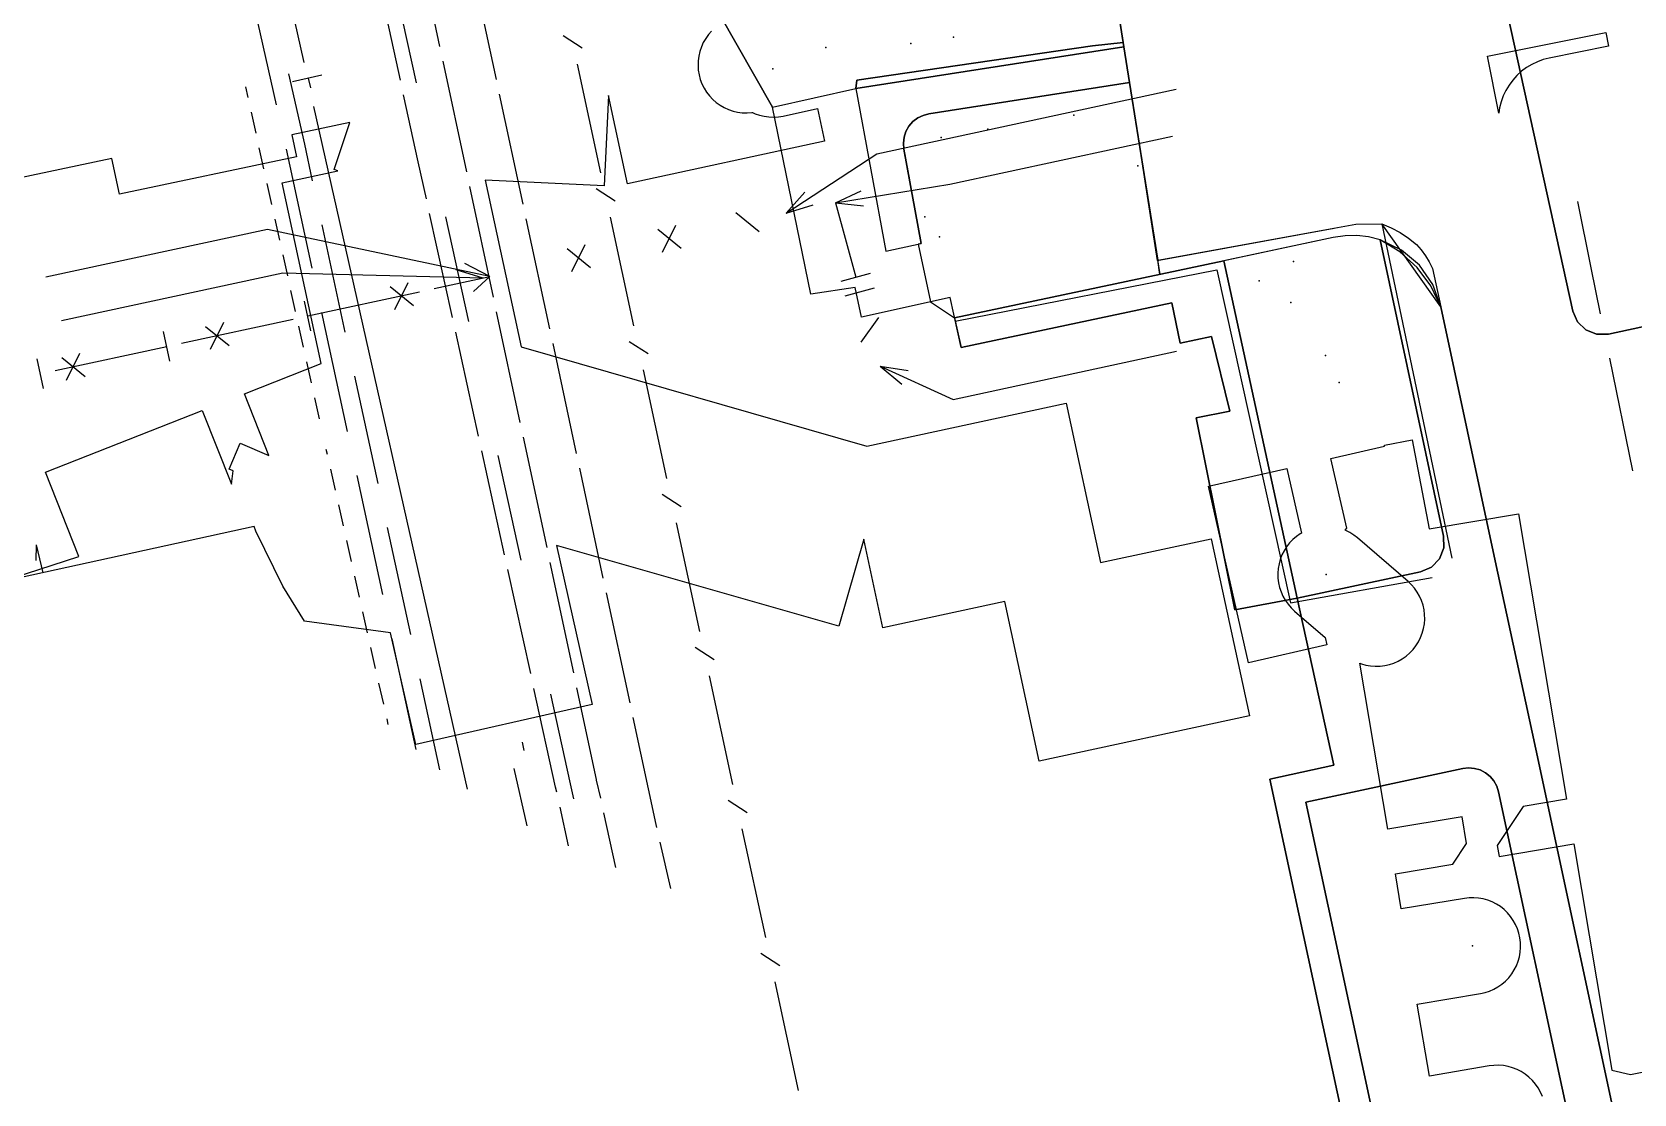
# Model space of a CAD drawing. Header units: metres. Extents: x 8858 to 9287, y -8974 to -8722.
# Drawn here: x 8914.3 to 8967.4, y -8900.2 to -8865.1 of the extents above; entities that cross this region are included whole.
import ezdxf

# ---------------------------------------------------------------- set-up
doc = ezdxf.new("R2010")
doc.units = ezdxf.units.M
for name, color, linetype in [('BOUNDARY', 7, 'Continuous'), ('CURB', 7, 'Continuous'), ('ELECTR_CABLE', 7, 'Continuous'), ('ELECTR_CABLE_COMM', 7, 'Continuous'), ('GAS', 7, 'Continuous'), ('GRASS', 7, 'Continuous'), ('GROUND', 7, 'Continuous'), ('OVERHEAD_POWER_LINE', 7, 'Continuous'), ('SEWER', 7, 'Continuous'), ('SIDEWALK_PATH', 7, 'Continuous'), ('TREE', 7, 'Continuous'), ('WATER_PIPELINE', 7, 'Continuous')]:
    doc.layers.add(name, color=color, linetype=linetype)

msp = doc.modelspace()

# ---------------------------------------------------------------- linework, layer by layer
at = {"layer": 'BOUNDARY'}
msp.add_lwpolyline([(8958.332, -8903.922), (8955.3, -8889.814), (8957.421, -8889.349), (8956.207, -8883.818), (8954.143, -8884.199), (8952.854, -8877.842), (8953.971, -8877.612), (8953.362, -8875.139), (8952.329, -8875.362), (8952.046, -8874.025), (8945.066, -8875.502), (8944.699, -8873.848), (8941.77, -8874.497), (8941.554, -8873.521), (8940.087, -8873.738), (8938.819, -8867.536), (8933.588, -8858.363), (8908.272, -8863.887)], dxfattribs=at)
at = {"layer": 'CURB'}
for points in [[(8949.51, -8859.44), (8950.459, -8865.542)], [(8962.441, -8861.068), (8965.338, -8874.297)], [(8941.582, -8866.923), (8950.459, -8865.542)], [(8950.459, -8865.542), (8950.644, -8866.728)], [(8921.435, -8867.216), (8921.358, -8866.869)], [(8941.582, -8866.923), (8942.57, -8872.31)], [(8944, -8867.761), (8950.645, -8866.728)], [(8950.645, -8866.728), (8951.56, -8872.62), (8957.43, -8871.548)], [(8921.698, -8868.4), (8921.544, -8867.705)], [(8921.961, -8869.583), (8921.806, -8868.888)], [(8943.17, -8868.93), (8943.358, -8869.95)], [(8922.223, -8870.766), (8922.069, -8870.071)], [(8922.486, -8871.949), (8922.332, -8871.254)], [(8959.015, -8871.407), (8961.334, -8882.492)], [(8960.965, -8874.163), (8959.015, -8871.407)], [(8922.749, -8873.132), (8922.594, -8872.437)], [(8944.874, -8874.635), (8953.546, -8872.927)], [(8953.546, -8872.927), (8955.984, -8883.97)], [(8923.011, -8874.315), (8922.857, -8873.62)], [(8960.965, -8874.163), (8962.737, -8882.417)], [(8966.523, -8875.061), (8969.641, -8874.395), (8970.874, -8880.235)], [(8923.274, -8875.498), (8923.12, -8874.803)], [(8923.537, -8876.681), (8923.382, -8875.986)], [(8923.799, -8877.865), (8923.645, -8877.17)], [(8924.062, -8879.048), (8924.027, -8878.89)], [(8924.329, -8880.23), (8924.173, -8879.535)], [(8924.596, -8881.412), (8924.439, -8880.718)], [(8924.863, -8882.594), (8924.706, -8881.9)], [(8962.737, -8882.417), (8964.111, -8888.822)], [(8925.13, -8883.776), (8924.973, -8883.082)], [(8955.984, -8883.97), (8960.678, -8883.134)], [(8925.396, -8884.959), (8925.24, -8884.264)], [(8925.663, -8886.141), (8925.506, -8885.446)], [(8925.93, -8887.323), (8925.773, -8886.629)], [(8926.083, -8888), (8926.04, -8887.811)], [(8964.111, -8888.822), (8966.952, -8902.054)], [(8961.692, -8889.46), (8956.487, -8890.577), (8959.096, -8902.717)], [(8962.879, -8890.228), (8965.275, -8901.391)]]:
    msp.add_lwpolyline(points, dxfattribs=at)
at = {"layer": 'ELECTR_CABLE'}
for points in [[(8927.795, -8865.53), (8927.013, -8861.867)], [(8926.484, -8866.641), (8925.731, -8863.193)], [(8927.016, -8866.732), (8926.258, -8863.263)], [(8928.874, -8862.974), (8929.655, -8866.618)], [(8921.48, -8863.529), (8922.368, -8867.466)], [(8922.775, -8866.433), (8923.302, -8868.769), (8923.563, -8869.977)], [(8928.682, -8869.683), (8927.9, -8866.019)], [(8927.345, -8870.576), (8927.076, -8869.348), (8926.591, -8867.129)], [(8929.76, -8867.107), (8930.541, -8870.751)], [(8922.698, -8868.93), (8923.55, -8872.875)], [(8929.569, -8873.835), (8928.787, -8870.172)], [(8966.263, -8874.395), (8965.948, -8872.865), (8965.509, -8870.664)], [(8928.21, -8874.51), (8927.453, -8871.064)], [(8928.751, -8874.644), (8927.989, -8871.177)], [(8923.88, -8871.444), (8924.646, -8874.993)], [(8930.645, -8871.24), (8931.427, -8874.883)], [(8923.867, -8874.341), (8924.719, -8878.286)], [(8930.456, -8877.988), (8929.673, -8874.324)], [(8929.074, -8878.445), (8928.317, -8874.999)], [(8931.531, -8875.372), (8932.313, -8879.016)], [(8967.332, -8879.591), (8966.565, -8875.864)], [(8924.963, -8876.459), (8925.73, -8880.008)], [(8931.343, -8882.14), (8930.56, -8878.477)], [(8929.938, -8882.38), (8929.181, -8878.933)], [(8930.489, -8882.556), (8929.727, -8879.089)], [(8932.417, -8879.505), (8933.198, -8883.149)], [(8925.036, -8879.752), (8925.888, -8883.697)], [(8926.047, -8881.474), (8926.813, -8885.023)], [(8930.802, -8886.314), (8930.045, -8882.868)], [(8932.23, -8886.292), (8931.447, -8882.629)], [(8933.303, -8883.638), (8934.084, -8887.282)], [(8926.205, -8885.163), (8926.996, -8888.825)], [(8927.13, -8886.489), (8927.781, -8889.503)], [(8931.666, -8890.249), (8931.629, -8890.078), (8930.909, -8886.803)], [(8932.227, -8890.468), (8932.117, -8889.97), (8931.465, -8887.001)], [(8933.121, -8890.444), (8932.988, -8889.842), (8932.984, -8889.824), (8932.334, -8886.781)], [(8934.189, -8887.771), (8934.95, -8891.32), (8934.971, -8891.414)], [(8932.057, -8892.027), (8931.774, -8890.737)], [(8933.626, -8892.738), (8933.228, -8890.932)], [(8935.082, -8891.902), (8935.432, -8893.441)]]:
    msp.add_lwpolyline(points, dxfattribs=at)
msp.add_lwpolyline([(8962.51, -8865.852), (8966.433, -8865.07), (8966.523, -8865.523), (8964.562, -8865.914), (8964.362, -8865.964), (8964.168, -8866.033), (8963.982, -8866.122), (8963.805, -8866.228), (8963.639, -8866.35), (8963.487, -8866.489), (8963.348, -8866.642), (8963.226, -8866.807), (8963.12, -8866.984), (8963.032, -8867.17), (8962.962, -8867.364), (8962.912, -8867.564), (8962.886, -8867.741)], close=True, dxfattribs=at)
at = {"layer": 'ELECTR_CABLE_COMM'}
for points in [[(8932.511, -8865.583), (8931.881, -8865.176)], [(8933.13, -8869.715), (8932.354, -8866.113)], [(8933.603, -8870.652), (8932.973, -8870.245)], [(8934.223, -8874.784), (8933.446, -8871.182)], [(8934.695, -8875.721), (8934.066, -8875.314)], [(8935.315, -8879.853), (8934.538, -8876.251)], [(8935.788, -8880.79), (8935.158, -8880.383)], [(8936.407, -8884.922), (8935.631, -8881.32)], [(8936.88, -8885.859), (8936.25, -8885.452)], [(8937.499, -8889.991), (8936.723, -8886.389)], [(8937.972, -8890.928), (8937.342, -8890.521)], [(8938.591, -8895.061), (8937.815, -8891.458)], [(8939.064, -8895.997), (8938.434, -8895.59)], [(8939.683, -8900.13), (8938.907, -8896.527)]]:
    msp.add_lwpolyline(points, dxfattribs=at)
at = {"layer": 'GAS'}
for points in [[(8942.277, -8869.086), (8952.2, -8866.949)], [(8944.694, -8870.087), (8952.078, -8868.497)], [(8939.269, -8871.058), (8942.277, -8869.086)], [(8940.902, -8870.71), (8944.694, -8870.087)], [(8939.269, -8871.058), (8939.885, -8870.356)], [(8940.902, -8870.71), (8941.75, -8870.317)], [(8937.596, -8871.033), (8938.372, -8871.664)], [(8939.269, -8871.058), (8940.159, -8870.774)], [(8940.902, -8870.71), (8941.831, -8870.811)], [(8940.902, -8870.71), (8941.579, -8873.177)], [(8922.075, -8871.59), (8914.734, -8873.176)], [(8929.448, -8873.155), (8922.075, -8871.59)], [(8935.012, -8871.585), (8935.789, -8872.216)], [(8935.599, -8871.458), (8935.154, -8872.353)], [(8932.009, -8872.226), (8932.786, -8872.857)], [(8932.596, -8872.099), (8932.151, -8872.994)], [(8929.448, -8873.155), (8928.62, -8872.724)], [(8922.588, -8873.04), (8915.247, -8874.626)], [(8929.222, -8873.204), (8922.588, -8873.04)], [(8926.729, -8873.358), (8926.286, -8874.255)], [(8927.599, -8873.554), (8929.448, -8873.155)], [(8929.222, -8873.204), (8928.329, -8872.932)], [(8929.448, -8873.155), (8928.904, -8873.648)], [(8941.097, -8873.31), (8942.061, -8873.045)], [(8923.413, -8874.459), (8927.111, -8873.66)], [(8926.142, -8873.487), (8926.921, -8874.115)], [(8941.229, -8873.792), (8942.193, -8873.527)], [(8923.519, -8874.948), (8923.307, -8873.97)], [(8919.227, -8875.363), (8922.924, -8874.565)], [(8920.029, -8874.807), (8920.808, -8875.436)], [(8920.615, -8874.679), (8920.173, -8875.575)], [(8942.333, -8874.513), (8941.748, -8875.325)], [(8915.04, -8876.268), (8918.738, -8875.469)], [(8918.844, -8875.958), (8918.632, -8874.98)], [(8914.657, -8876.862), (8914.446, -8875.885)], [(8915.262, -8875.837), (8916.04, -8876.466)], [(8915.848, -8875.709), (8915.406, -8876.605)], [(8944.807, -8877.224), (8952.205, -8875.631)], [(8942.388, -8876.127), (8943.104, -8876.726)], [(8942.388, -8876.127), (8943.311, -8876.271)], [(8942.388, -8876.127), (8944.807, -8877.224)]]:
    msp.add_lwpolyline(points, dxfattribs=at)
at = {"layer": 'GRASS'}
for points in [[(8967.892, -8848.628), (8967.201, -8849.091), (8966.655, -8849.741), (8964.177, -8857.381), (8962.913, -8859.778), (8962.441, -8861.068), (8965.338, -8874.297), (8965.497, -8874.659), (8965.773, -8874.923), (8966.128, -8875.066), (8966.523, -8875.061), (8969.641, -8874.395)], [(8933.588, -8858.363), (8938.819, -8867.536), (8941.582, -8866.923), (8941.61, -8866.64), (8949.42, -8865.51), (8950.437, -8865.396), (8950.459, -8865.542), (8949.51, -8859.44)]]:
    msp.add_lwpolyline(points, dxfattribs=at)
for points in [[(8958.953, -8871.938), (8958.572, -8871.842), (8958.183, -8871.796), (8957.791, -8871.802), (8957.403, -8871.859), (8951.659, -8873.085), (8950.645, -8866.728), (8944, -8867.761), (8943.806, -8867.812), (8943.628, -8867.899), (8943.47, -8868.02), (8943.338, -8868.17), (8943.239, -8868.345), (8943.177, -8868.533), (8943.154, -8868.73), (8943.17, -8868.93), (8943.745, -8872.064), (8943.646, -8872.082), (8944.05, -8873.992), (8944.849, -8874.526), (8953.775, -8872.637), (8956.207, -8883.818), (8960.292, -8882.941), (8960.656, -8882.783), (8960.922, -8882.506), (8961.065, -8882.151), (8961.06, -8881.754)], [(8951.658, -8873.085), (8951.584, -8872.616), (8958.153, -8871.414), (8959.015, -8871.407), (8959.324, -8871.537), (8959.618, -8871.694), (8959.896, -8871.878), (8960.156, -8872.088), (8960.313, -8872.272), (8960.454, -8872.466), (8960.581, -8872.671), (8960.691, -8872.886), (8960.965, -8874.163), (8960.633, -8873.466), (8960.178, -8872.852), (8959.613, -8872.337), (8958.953, -8871.938), (8958.572, -8871.842), (8958.183, -8871.796), (8957.791, -8871.802), (8957.403, -8871.859), (8953.775, -8872.637)], [(8962.879, -8890.228), (8962.819, -8890.041), (8962.724, -8889.87), (8962.598, -8889.721), (8962.444, -8889.598), (8962.269, -8889.508), (8962.082, -8889.454), (8961.887, -8889.438), (8961.692, -8889.46), (8956.487, -8890.577), (8959.096, -8902.717), (8961.392, -8902.224), (8961.602, -8903.202), (8964.508, -8902.578), (8964.872, -8902.42), (8965.137, -8902.144), (8965.28, -8901.788), (8965.275, -8901.391)]]:
    msp.add_lwpolyline(points, close=True, dxfattribs=at)
at = {"layer": 'GROUND'}
for points in [[(8969.641, -8874.395), (8966.523, -8875.061), (8966.128, -8875.066), (8965.773, -8874.923), (8965.497, -8874.659), (8965.338, -8874.297), (8962.441, -8861.068), (8962.913, -8859.778), (8964.177, -8857.381), (8966.594, -8849.928), (8966.883, -8849.422), (8967.621, -8848.777)], [(8949.51, -8859.44), (8950.437, -8865.396), (8949.42, -8865.51), (8941.61, -8866.64), (8941.582, -8866.923), (8942.57, -8872.31), (8943.745, -8872.064), (8943.17, -8868.93), (8943.154, -8868.73), (8943.177, -8868.533), (8943.239, -8868.345), (8943.338, -8868.17), (8943.47, -8868.02), (8943.628, -8867.899), (8943.806, -8867.812), (8944, -8867.761), (8950.645, -8866.728), (8951.584, -8872.616), (8958.153, -8871.414), (8959.009, -8871.407), (8959.32, -8871.535), (8959.616, -8871.692), (8959.895, -8871.877), (8960.156, -8872.088), (8960.313, -8872.272), (8960.454, -8872.466), (8960.581, -8872.671), (8960.691, -8872.886), (8960.965, -8874.163), (8960.699, -8873.419), (8960.257, -8872.781), (8959.666, -8872.277), (8958.953, -8871.938), (8961.06, -8881.754), (8961.065, -8882.151), (8960.922, -8882.506), (8960.656, -8882.783), (8960.292, -8882.941), (8956.207, -8883.818), (8953.775, -8872.637), (8944.849, -8874.526), (8945.066, -8875.502), (8944.699, -8873.848), (8941.77, -8874.497), (8941.554, -8873.521), (8940.087, -8873.738), (8938.819, -8867.536), (8933.588, -8858.363)]]:
    msp.add_lwpolyline(points, dxfattribs=at)
at = {"layer": 'OVERHEAD_POWER_LINE'}
for points in [[(8914.414, -8882.047), (8914.399, -8882.565)], [(8914.414, -8882.047), (8914.633, -8882.969)]]:
    msp.add_lwpolyline(points, dxfattribs=at)
at = {"layer": 'SEWER'}
for points in [[(8936.797, -8865.019), (8936.693, -8865.137), (8936.602, -8865.265), (8936.523, -8865.401), (8936.458, -8865.544), (8936.408, -8865.692), (8936.372, -8865.845), (8936.352, -8866.001), (8936.347, -8866.158), (8936.357, -8866.315), (8936.382, -8866.47), (8936.423, -8866.621), (8936.478, -8866.768), (8936.548, -8866.909), (8936.631, -8867.042), (8936.726, -8867.167), (8936.834, -8867.281), (8936.952, -8867.385), (8937.079, -8867.476), (8937.215, -8867.555), (8937.358, -8867.62), (8937.507, -8867.67), (8937.66, -8867.706), (8937.816, -8867.726), (8937.973, -8867.731), (8938.129, -8867.721), (8938.152, -8867.717), (8938.239, -8867.757), (8938.388, -8867.807), (8938.541, -8867.843), (8938.696, -8867.864), (8938.853, -8867.869), (8939.01, -8867.858), (8939.165, -8867.833), (8940.307, -8867.586), (8940.541, -8868.67), (8934.011, -8870.081), (8933.377, -8867.149), (8933.235, -8870.146), (8929.298, -8869.958), (8930.491, -8875.488), (8941.942, -8878.771), (8948.55, -8877.347), (8949.689, -8882.637), (8953.357, -8881.847), (8954.62, -8887.712), (8947.65, -8889.214), (8946.511, -8883.924), (8942.47, -8884.794), (8941.838, -8881.862), (8941.011, -8884.746), (8931.653, -8882.063), (8932.844, -8887.337), (8926.992, -8888.659), (8926.156, -8884.958), (8923.308, -8884.581), (8922.582, -8883.412), (8921.696, -8881.596), (8921.638, -8881.441), (8913.192, -8883.284), (8915.821, -8882.428), (8914.721, -8879.637), (8919.918, -8877.589), (8920.883, -8880.038), (8920.941, -8879.598), (8920.807, -8879.541), (8921.173, -8878.681), (8922.119, -8879.084), (8921.314, -8877.04), (8923.858, -8876.037), (8922.566, -8870.048), (8924.412, -8869.65), (8924.293, -8869.611), (8924.809, -8868.047), (8922.89, -8868.461), (8923.042, -8869.181), (8917.172, -8870.422), (8916.921, -8869.239), (8913.102, -8870.046)], [(8964.332, -8900.326), (8964.269, -8900.183), (8964.192, -8900.046), (8964.102, -8899.917), (8964, -8899.797), (8963.887, -8899.689), (8963.764, -8899.591), (8963.631, -8899.507), (8963.492, -8899.435), (8963.345, -8899.378), (8963.194, -8899.335), (8963.04, -8899.308), (8962.883, -8899.296), (8962.726, -8899.299), (8962.57, -8899.317), (8960.587, -8899.651), (8960.187, -8897.271), (8962.278, -8896.919), (8962.431, -8896.885), (8962.58, -8896.836), (8962.724, -8896.774), (8962.861, -8896.697), (8962.99, -8896.607), (8963.109, -8896.505), (8963.218, -8896.392), (8963.315, -8896.269), (8963.4, -8896.136), (8963.471, -8895.996), (8963.529, -8895.85), (8963.571, -8895.699), (8963.599, -8895.545), (8963.611, -8895.388), (8963.608, -8895.231), (8963.59, -8895.075), (8963.556, -8894.922), (8963.508, -8894.772), (8963.445, -8894.629), (8963.368, -8894.492), (8963.278, -8894.363), (8963.176, -8894.243), (8963.063, -8894.135), (8962.94, -8894.037), (8962.807, -8893.953), (8962.668, -8893.881), (8962.521, -8893.824), (8962.37, -8893.781), (8962.216, -8893.754), (8962.059, -8893.742), (8961.902, -8893.745), (8961.746, -8893.763), (8959.655, -8894.115), (8959.459, -8892.95), (8961.364, -8892.629), (8961.819, -8891.947), (8961.669, -8891.057), (8959.21, -8891.471), (8958.285, -8885.971), (8958.332, -8885.989), (8958.483, -8886.031), (8958.638, -8886.058), (8958.794, -8886.07), (8958.951, -8886.066), (8959.107, -8886.047), (8959.26, -8886.012), (8959.409, -8885.963), (8959.553, -8885.899), (8959.69, -8885.822), (8959.818, -8885.732), (8959.937, -8885.629), (8960.045, -8885.515), (8960.142, -8885.392), (8960.226, -8885.259), (8960.297, -8885.119), (8960.353, -8884.972), (8960.395, -8884.821), (8960.422, -8884.666), (8960.433, -8884.51), (8960.43, -8884.353), (8960.41, -8884.197), (8960.376, -8884.044), (8960.327, -8883.894), (8960.263, -8883.751), (8960.186, -8883.614), (8960.096, -8883.486), (8959.993, -8883.367), (8959.879, -8883.259), (8958.209, -8881.818), (8958.085, -8881.721), (8957.953, -8881.637), (8957.813, -8881.566), (8957.793, -8881.559), (8957.847, -8881.496), (8957.321, -8879.18), (8959.102, -8878.776), (8959.097, -8878.746), (8960.014, -8878.57), (8960.577, -8881.517), (8963.536, -8881.019), (8965.127, -8890.475), (8963.695, -8890.716), (8962.833, -8892.006), (8962.895, -8892.371), (8965.376, -8891.954), (8966.639, -8899.458), (8967.25, -8899.606), (8973.574, -8898.317)], [(8930.586, -8888.861), (8930.525, -8888.59)], [(8930.248, -8889.461), (8930.678, -8891.362)]]:
    msp.add_lwpolyline(points, dxfattribs=at)
msp.add_lwpolyline([(8957.187, -8885.364), (8954.595, -8885.952), (8953.266, -8880.101), (8955.858, -8879.513), (8956.345, -8881.656), (8956.308, -8881.677), (8956.18, -8881.767), (8956.061, -8881.87), (8955.953, -8881.984), (8955.856, -8882.107), (8955.772, -8882.24), (8955.701, -8882.38), (8955.645, -8882.527), (8955.603, -8882.678), (8955.576, -8882.833), (8955.564, -8882.989), (8955.568, -8883.146), (8955.587, -8883.302), (8955.622, -8883.455), (8955.671, -8883.604), (8955.735, -8883.748), (8955.812, -8883.885), (8955.902, -8884.013), (8956.005, -8884.132), (8956.119, -8884.24), (8957.13, -8885.113)], close=True, dxfattribs=at)
at = {"layer": 'SIDEWALK_PATH'}
for points in [[(8949.51, -8859.44), (8950.459, -8865.542), (8950.613, -8866.531), (8951.584, -8872.616), (8958.153, -8871.414), (8959.009, -8871.407), (8959.32, -8871.535), (8959.616, -8871.692), (8959.895, -8871.877), (8960.156, -8872.088), (8960.313, -8872.272), (8960.454, -8872.466), (8960.581, -8872.671), (8960.691, -8872.886), (8960.965, -8874.163), (8962.737, -8882.417), (8964.111, -8888.822), (8966.952, -8902.054)], [(8969.641, -8874.395), (8966.523, -8875.061), (8966.128, -8875.066), (8965.773, -8874.923), (8965.497, -8874.659), (8965.338, -8874.297), (8962.441, -8861.068)], [(8966.952, -8902.054), (8964.111, -8888.822), (8962.737, -8882.417), (8960.965, -8874.163), (8960.699, -8873.419), (8960.257, -8872.781), (8959.666, -8872.277), (8958.953, -8871.938), (8961.06, -8881.754), (8961.065, -8882.151), (8960.922, -8882.506), (8960.656, -8882.783), (8960.292, -8882.941), (8956.207, -8883.818), (8957.421, -8889.349), (8955.3, -8889.814), (8958.332, -8903.922)]]:
    msp.add_lwpolyline(points, dxfattribs=at)
for points in [[(8950.437, -8865.396), (8950.459, -8865.542), (8941.582, -8866.923), (8941.61, -8866.64), (8949.42, -8865.51)], [(8950.645, -8866.728), (8950.459, -8865.542), (8941.582, -8866.923), (8942.57, -8872.31), (8943.745, -8872.064), (8943.17, -8868.93), (8943.154, -8868.73), (8943.177, -8868.533), (8943.239, -8868.345), (8943.338, -8868.17), (8943.47, -8868.02), (8943.628, -8867.899), (8943.806, -8867.812), (8944, -8867.761)], [(8953.775, -8872.637), (8944.849, -8874.526), (8945.066, -8875.502), (8952.046, -8874.025), (8952.329, -8875.362), (8953.362, -8875.139), (8953.971, -8877.612), (8952.854, -8877.842), (8954.143, -8884.199), (8956.207, -8883.818)], [(8961.602, -8903.202), (8961.392, -8902.224), (8959.096, -8902.717), (8956.487, -8890.577), (8961.692, -8889.46), (8961.887, -8889.438), (8962.082, -8889.454), (8962.269, -8889.508), (8962.444, -8889.598), (8962.598, -8889.721), (8962.724, -8889.87), (8962.819, -8890.041), (8962.879, -8890.228), (8965.275, -8901.391), (8965.298, -8901.586), (8965.281, -8901.781), (8965.228, -8901.968), (8965.137, -8902.144), (8965.015, -8902.298), (8964.866, -8902.424), (8964.695, -8902.518), (8964.508, -8902.578)]]:
    msp.add_lwpolyline(points, close=True, dxfattribs=at)
at = {"layer": 'TREE'}
for p in [(8944.816, -8865.225), (8940.579, -8865.563), (8943.399, -8865.428), (8938.827, -8866.269), (8948.799, -8867.808), (8944.408, -8868.542), (8945.957, -8868.272), (8950.922, -8869.486), (8943.866, -8871.18), (8944.347, -8871.833), (8956.083, -8872.651), (8954.95, -8873.294), (8955.996, -8874.016), (8957.141, -8875.773), (8957.593, -8876.663), (8957.164, -8883.029), (8962.012, -8895.34)]:
    msp.add_point(p, dxfattribs=at)
at = {"layer": 'WATER_PIPELINE'}
for points in [[(8916.255, -8834.82), (8923.279, -8866.059)], [(8923.884, -8866.478), (8922.91, -8866.697)], [(8923.431, -8866.58), (8923.501, -8866.894)], [(8923.608, -8867.522), (8928.696, -8890.146)]]:
    msp.add_lwpolyline(points, dxfattribs=at)

doc.saveas('drawing.dxf')
